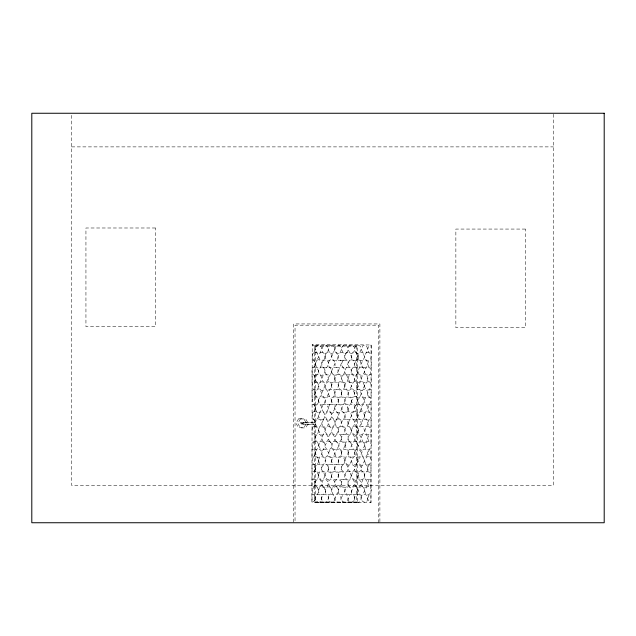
<?xml version="1.0" encoding="UTF-8"?>
<svg xmlns="http://www.w3.org/2000/svg" width="636" height="636" viewBox="0 0 636 636"><rect width="100%" height="100%" fill="white"/><g stroke="black" fill="none" stroke-linecap="round" stroke-linejoin="round"><path stroke-width="0.48" stroke-dasharray="3.18 2.39" d="M318.541 400.887C318.827 404.544 314.844 406.173 312.149 404.051M318.612 400.887C318.024 397.301 323.247 394.9 324.654 398.788C326.809 403.033 321.156 405.267 321.641 409.393C316.275 420.571 311.378 399.289 320.806 405.339C322.19 407.763 321.625 413.225 325.902 412.367C329.464 410.451 327.604 405.196 331.197 402.986C330.879 399.853 333.98 394.272 337.263 397.913C340.435 401.833 335.212 404.655 334.949 408.304M325.06 356.502L324.622 358.601L323.438 360.143M325.131 356.502L325.56 354.403L327.866 351.366L329.321 346.286L330.768 345.205L332.445 345.205L334.409 347.161L335.387 351.366L338.074 355.413L337.748 358.601L336.563 360.143M318.596 430.58C317.078 441.209 306.846 428.529 315.361 426.382C319.487 427.273 320.639 442.64 325.139 430.58M318.668 430.58C318.302 422.916 327.262 430.572 328.184 424.236C326.952 418.742 335.164 417.001 334.838 423.155M315.281 468.398C315.011 472.007 309.827 474.758 312.999 478.654C315.066 481.532 318.962 478.63 318.525 475.68M315.21 468.247L315.639 466.148L316.823 464.606M318.628 460.742L318.191 462.841L317.006 464.383M318.7 460.742C318.072 455.503 325.799 455.503 325.171 460.742M318.596 475.68C318.35 467.293 329.853 476.897 328.112 467.158C326.22 459.709 318.064 468.223 323.374 471.888M325.211 430.58C324.591 425.341 332.31 425.341 331.69 430.58M331.475 371.146C331.658 376.846 326.435 374.214 323.446 374.882C321.832 378.897 319.407 382.713 318.398 387.006C317.921 391.697 311.37 390.281 312.038 385.917C311.839 380.201 317.125 382.848 320.139 382.156M331.579 371.146C333.113 367.489 334.91 363.872 336.563 360.23M334.838 349.259C333.32 352.893 331.698 356.589 329.981 360.143C325.568 362.488 325.179 356.128 324.114 353.529C320.592 351.724 323.064 345.571 318.517 345.062C314.319 345.412 316.299 350.746 313.683 352.726M334.949 349.259L335.895 346.286L338.185 345.062L340.475 346.286L341.421 349.259L340.475 352.233L338.185 353.465L334.941 352.296L331.602 353.465L328.367 352.296L325.06 353.465L321.824 352.296L318.517 353.465L315.329 352.272L312.069 353.29M325.068 475.68C318.986 490.03 319.972 465.552 312.045 472.604L312.045 464.193C316.649 464.574 313.818 470.934 317.61 472.31C321.331 473.176 322.818 467.698 320.735 465.274C318.564 462.133 314.073 467.309 312.586 462.841C311.282 460.345 312.928 455.837 316.227 456.688C320.011 458.095 317.34 464.534 321.935 464.948C326.522 464.534 323.859 458.095 327.643 456.688C337.326 456.72 327.278 472.294 325.242 460.742M325.139 475.68C324.901 468.66 334.337 472.278 331.181 477.779C326.991 483.71 324.869 475.028 323.454 472.039M334.838 408.304C329.321 422.121 329.504 400.736 323.446 404.663M344.823 385.917C342.073 398.454 332.731 379.628 343.209 382.276M344.935 385.917C344.68 383.444 347.391 380.495 349.784 382.276M334.767 498.322C335.395 503.561 327.667 503.561 328.295 498.322C327.93 492.24 336.245 493.814 334.989 499.403C344.418 511.972 341.365 483.066 334.878 498.322M348.075 378.515C348.329 380.996 345.618 383.945 343.217 382.156M348.178 378.515C350.937 365.978 360.278 384.812 349.8 382.156M345.03 445.653C338.543 460.901 335.482 431.995 344.919 444.564C350.038 462.913 352.718 429.729 358.148 445.653M345.133 445.653C345.07 437.274 355.898 446.854 354.832 437.131C358.561 429.006 361.407 438.435 362.886 441.861M348.075 423.155C348.663 426.732 343.432 429.141 342.033 425.253C339.696 420.992 345.912 418.806 344.76 414.664C340.363 404.226 333.964 422.519 343.249 419.386M348.178 423.155C349.728 419.458 351.47 415.753 353.139 412.112C356.78 409.902 358.45 415.133 358.497 417.852C360.048 422.423 364.563 416.954 366.789 420.181C368.308 422.479 367.298 427.026 371.05 427.352L371.05 418.949C366.455 419.363 369.126 425.802 365.342 427.209C362.377 426.223 357.885 425.969 358.116 430.58M344.943 460.742L344.513 462.841L343.329 464.383M345.054 460.742C344.386 456.378 350.937 454.963 351.414 459.653C350.818 464.534 355.23 465.632 358.728 464.185C368.188 472.874 348.83 475.8 356.271 464.606M351.438 400.887C352.066 406.126 344.338 406.126 344.966 400.887C344.585 394.813 352.948 396.371 351.621 401.976C361.057 414.545 357.996 385.639 351.509 400.887M357.957 356.502C357.694 360.135 352.503 362.949 355.675 366.845C358.728 369.381 357.265 374.087 360.763 376.417C360.938 379.159 362.417 384.351 366.121 382.156C368.769 380.137 366.821 374.699 371.05 374.318L371.05 382.721C366.4 381.846 368.769 375.351 364.873 373.245C364.42 368.61 360.962 365.454 360.246 360.898C357.607 359.181 358.521 355.834 357.011 353.529C355.293 352.344 354.387 350.221 354.832 348.17C355.317 343.48 361.86 344.895 361.2 349.259C362.902 352.893 364.5 356.518 366.193 360.143C370.001 362.488 372.569 356.144 370.096 353.529C366.757 351.636 368.483 343.066 362.886 345.618C361.216 349.204 359.579 352.869 358.028 356.502M351.501 430.58C349.983 441.209 339.743 428.529 348.258 426.382C355.286 431.653 357.281 416.572 349.8 419.514M351.573 430.58C352.05 423.33 359.531 426.995 358.545 432.687C361.892 438.156 365.501 431.144 365.605 427.615C369.071 423.663 373.157 430.604 370.184 433.553C365.295 437.783 364.897 429.443 362.965 426.947M351.422 475.68C346.898 488.917 339.378 466.872 352.185 472.31C361.646 463.612 342.287 460.695 349.728 471.888M351.493 475.68C353.163 467.222 358.863 473.263 358.99 478.654C362.894 482.891 366.885 474.528 362.894 472.039M358.044 430.58C355.079 440.414 351.454 431.319 349.88 426.947M357.965 475.68C355.007 485.507 351.382 476.42 349.808 472.039M358.036 475.68C357.79 467.293 369.301 476.897 367.56 467.158C365.66 459.709 357.504 468.223 362.814 471.888M364.539 415.753L364.102 417.852L362.918 419.386M364.611 415.753C364.364 408.733 373.801 412.351 370.645 417.852C365.088 424.904 365.43 413.352 362.138 411.691C359.213 410.864 357.75 414.481 357.885 416.834C357.178 419.474 353.831 421.088 354.832 424.236C358.561 432.361 361.407 422.94 362.886 419.514M367.664 498.322C367.624 506.161 357.631 500.548 362.146 495.349C368.236 490.499 366.312 502.082 370.979 502.52L370.979 494.116L368.689 495.349L367.735 498.322M313.715 352.837C310.296 355.055 312.713 362.607 316.951 360.119M323.446 360.23C321.426 363.339 321.212 367.226 318.564 370.057C317.507 373.976 322.508 375.701 321.935 379.605C328.232 390.671 326.912 371.066 333.224 374.882M346.453 352.901C349.872 350.682 347.455 343.13 343.217 345.618C338.956 349.236 344.275 352.869 344.831 356.502C344.291 360.167 338.956 363.895 343.217 367.513C346.215 368.165 351.438 365.334 351.287 371.146C351.47 376.862 346.215 374.207 343.217 374.882C338.63 378.921 345.173 382.713 345.046 387.006C351.223 399.694 352.368 370.605 357.949 385.917M346.556 352.861C343.146 355.079 345.555 362.631 349.792 360.143M323.478 419.386C325.409 416.898 325.799 408.55 330.688 412.78C333.169 415.395 330.593 421.732 326.785 419.386C324.853 416.898 324.463 408.55 319.574 412.78C318.962 416.572 317.022 422.415 312.125 418.838M323.446 419.514C321.983 423.711 318.08 432.973 315.281 423.155M336.603 419.386C343.853 406.396 323.565 412.867 334.981 419.951C346.755 414.123 339.044 436.582 334.949 423.155M336.563 419.514C334.623 422.002 334.194 430.349 329.321 426.12C328.518 422.455 326.84 416.54 321.856 419.951C316.879 419.609 320.258 410.633 314.55 411.691C309.215 414.624 314.502 419.442 315.361 423.043M343.146 464.606C336.929 470.465 348.902 477.008 347.892 467.158C346.628 460.559 335.911 469.225 338.909 458.643C345.547 450.606 343.368 466.371 349.124 464.805C351.923 461.951 354.379 449.819 358.068 460.742M356.454 464.383C358.028 460.003 361.646 450.916 364.611 460.742M314.701 502.71L315.543 502.019L356.414 502.019L357.48 502.71L357.48 345.459L314.701 345.459L314.701 502.71L357.48 502.71M314.701 345.459L315.543 346.151L356.414 346.151L357.48 345.459M316.903 360.23C319.296 358.45 322.007 361.399 321.752 363.872C321.633 366.837 325.163 368.165 324.924 371.146C324.773 374.222 328.566 375.431 328.295 378.515C328.335 380.646 330.02 383.325 332.445 382.578C335.736 380.916 335.458 369.365 340.991 376.417C344.148 381.918 334.703 385.535 334.949 378.515M343.217 360.143L340.761 360.556L338.797 358.601L338.471 355.413L339.982 352.861L341.596 352.296L344.839 353.465L348.178 352.296L351.414 353.465L354.721 352.296L357.957 353.465L361.264 352.296L364.507 353.465L367.807 352.296L371.05 353.465L371.05 345.062C368.411 345.213 367.751 348.202 367.632 350.349C366.877 352.972 363.856 354.435 364.388 357.591C361.836 362.393 359.332 367.099 357.718 372.227C356.597 378.396 348.933 373.586 351.788 369.039C356.073 367.123 355.27 357.774 349.8 360.23M343.217 360.23C355.437 359.205 340.435 370.899 346.429 374.779M356.335 360.143C350.826 362.496 350.229 353.536 354.22 351.366C357.074 346.819 349.41 342.009 348.29 348.17C348.17 353.203 355.047 357.106 348.615 361.773C346.827 369.548 351.756 367.266 356.208 367.505M356.343 360.23L357.957 359.674L359.579 360.23M320.194 382.276C322.595 380.495 325.306 383.444 325.052 385.917M323.47 404.528C317.785 407.175 319.797 398.327 316.14 396.824C312.03 395.934 310.726 402.437 313.683 404.528M330.012 404.528C319.534 407.175 328.868 388.35 331.626 400.887M329.989 404.663C336.38 401.594 333.137 413.638 339.02 412.367C343.408 410.88 341.214 402.016 336.563 404.663M336.587 404.528C334.194 406.309 331.483 403.359 331.738 400.887M369.452 404.528C367.052 406.309 364.341 403.359 364.595 400.887M369.429 404.663L371.05 404.106L371.05 412.51C366.098 412.16 369.333 403.2 363.665 404.25C359.897 405.681 362.456 413.313 357.122 412.367C353.25 410.943 354.316 403.296 358.799 404.25C362.568 405.681 360.008 413.313 365.342 412.367C368.276 409.393 368.983 404.536 371.074 400.887C371.456 394.813 363.092 396.371 364.42 401.976C354.983 414.545 358.044 385.639 364.523 400.887M343.217 419.514C348.313 417.033 347.463 424.562 349.8 426.788M349.832 419.386C344.76 422.24 342.931 411.874 348.218 411.548C353.107 411.89 350.253 422.232 356.375 419.386M356.343 419.514C361.471 417.025 360.525 424.57 362.886 426.788M312.045 368.077C316.601 366.781 314.963 360.326 318.453 357.567C319.391 353.314 321.84 349.617 323.446 345.618C327.906 343.281 328.144 349.625 329.321 352.233C332.827 354.069 330.545 361.407 335.784 360.556C350.158 357.551 331.531 373.459 341.468 375.343C345.412 374.938 345.793 368.483 342.303 367.083C339.354 368.165 334.751 368.642 334.949 363.872M312.149 412.462C315.766 412.08 316.394 406.627 313.763 404.615M312.125 427.249C316.998 426.883 313.643 419.315 318.517 418.949C322.754 419.339 320.79 424.776 323.446 426.788M312.236 442.354C316.521 441.964 316.521 434.34 312.236 433.951M71.637 146.884L553.344 146.884M315.122 502.368L356.947 502.368M312.069 344.887L314.359 346.111L315.305 349.085M312.045 359.674C316.585 360.898 314.931 367.266 318.27 370.057C319.367 373.881 315.194 376.917 312.03 374.342L312.03 382.753C316.951 382.411 313.969 372.028 320.139 374.882M359.65 360.143C362.123 361.765 365.867 357.615 367.306 361.773C367.902 364.094 367.862 367.839 371.05 368.077L371.05 359.674C366.392 360.501 368.761 366.988 364.873 369.039C364.825 371.758 363.156 376.989 359.515 374.779M362.751 367.505C360.628 365.628 358.473 369.389 356.343 367.513M362.886 367.513C366.455 367.95 371.845 365.398 370.804 372.227C370.033 377.975 364.635 372.529 362.218 375.55C361.598 378.5 359.777 385.44 355.675 381.489C353.195 378.873 355.77 372.537 359.579 374.882M323.311 367.505C321.18 365.628 319.026 369.389 316.903 367.513M323.446 367.513C325.926 369.158 329.559 364.81 331.038 369.039C330.633 372.998 334.544 374.93 334.838 378.515M333.2 374.779C337.438 377.275 339.847 369.723 336.436 367.505C333.733 366.28 329.241 370.128 328.478 364.961C328.852 358.243 324.018 360.588 320.202 360.143C318.58 356.478 316.895 352.885 315.281 349.259M316.768 367.505C312.53 365.016 310.114 372.561 313.532 374.779M320.075 374.779C322.023 376.305 324.567 374.373 324.821 372.227C324.233 368.991 327.437 367.624 328.184 364.961C326.952 359.467 335.164 357.726 334.838 363.872M346.453 374.882C348.154 378.492 349.88 382.228 351.406 385.917M313.643 374.906C316.092 376.671 314.454 380.4 316.903 382.156M316.887 382.276L318.072 383.818L318.509 385.917M363.077 442.012L364.261 443.554L364.69 445.653M349.8 441.861C346.843 439.77 348.146 433.267 352.257 434.165C356.057 435.596 353.473 443.228 358.799 442.282C362.568 440.867 359.904 434.436 364.507 434.022C369.341 434.412 366.209 442.028 371.05 442.425L371.05 434.022C365.287 435.779 369.906 445.494 360.62 441.591C357.83 444.445 355.373 456.576 351.676 445.653M349.991 442.012L351.175 443.554L351.605 445.653M323.525 426.947C326.101 429.046 324.432 435.533 329.289 434.642C332.898 433.275 330.585 427.893 334.194 426.525C343.877 426.557 333.836 442.131 331.793 430.58M336.563 441.861C333.153 439.643 335.57 432.09 339.807 434.579C343.512 437.059 340.324 444.922 335.975 441.591C331.499 440.645 330.426 448.293 334.298 449.716C338.408 450.606 339.719 444.103 336.754 442.012M329.989 441.861C327.651 439.635 328.55 432.098 323.446 434.579C320.87 436.686 322.539 443.173 317.682 442.282C314.494 440.923 314.494 435.517 317.682 434.165C322.539 433.267 320.87 439.762 323.446 441.861M330.179 442.012C335.864 446.742 326.085 454.621 325.322 445.653M323.637 442.012L324.821 443.554L325.25 445.653M363.005 487.112L364.19 488.647L364.619 490.746M362.814 486.953C360.882 484.457 360.493 476.118 355.596 480.347C354.888 483.98 353.147 489.855 348.297 486.548C336.881 493.631 357.162 500.103 349.919 487.112M349.728 486.953C347.097 484.942 347.725 479.496 351.342 479.115C355.572 479.496 353.624 484.934 356.271 486.953C362.393 491.135 361.964 469.36 367.664 483.32M336.492 486.953C329.05 475.76 348.409 478.685 338.948 487.375C334.767 485.348 330.966 487.868 331.292 492.852C329.885 496.74 324.662 494.331 325.25 490.746M336.683 487.112C342.367 491.835 332.588 499.713 331.833 490.746M329.917 486.953C328.494 483.964 326.371 475.283 322.19 481.214C323.168 486.906 315.687 490.571 315.21 483.32M330.108 487.112L331.292 488.647L331.722 490.746M323.374 486.953C320.798 484.855 322.468 478.367 317.61 479.258C313.826 480.625 316.649 486.985 312.045 487.359L312.045 478.956L314.335 480.18L315.281 483.153M323.557 487.112L324.742 488.647L325.179 490.746M302.219 423.266L301.718 422.407L300.709 422.407L300.208 423.266L300.709 424.125L301.718 424.125L302.561 422.566L303.563 422.566L304.072 423.425L303.563 424.284L302.561 424.284L302.052 423.425M364.563 385.917C366.082 396.546 376.313 383.866 367.799 381.711C363.681 382.602 362.528 397.977 358.02 385.917M364.492 385.917C359.205 370.319 356.764 401.523 351.477 385.917M364.77 445.653C366.28 456.282 376.52 443.602 368.005 441.448C363.879 442.338 362.727 457.713 358.219 445.653M367.735 483.32L368.689 486.286L370.979 487.518L370.979 479.115C366.137 479.504 369.27 487.128 364.428 487.518C359.586 484.211 357.845 490.086 357.13 493.719C346.389 499.506 354.355 477.207 358.076 490.746M364.682 460.742C366.201 471.371 376.433 458.691 367.918 456.545C363.8 457.435 362.647 472.802 358.14 460.742M364.69 490.746C366.209 501.375 376.44 488.694 367.926 486.548C363.808 487.438 362.655 502.806 358.148 490.746M348.178 408.304C347.558 413.543 355.278 413.543 354.65 408.304C355.023 402.23 346.7 403.796 347.964 409.393C338.527 421.962 341.588 393.056 348.075 408.304M348.107 498.322C348.154 506.161 358.148 500.548 353.632 495.349C347.184 490.149 349.673 503.64 343.925 502.376L311.894 502.003L312.236 344.259L371.265 344.99L370.931 502.726L343.925 502.376C336.794 498.688 346.89 488.535 348.003 498.322M334.949 453.222C335.705 462.189 345.483 454.311 339.807 449.58C333.344 446.194 335.975 461.728 329.321 456.195C328.995 449.795 322.627 444.969 321.641 454.311C316.211 464.081 316.338 449.604 312.045 449.024L312.045 457.427C316.927 457.038 313.643 449.406 318.517 449.024C322.754 449.406 320.79 454.851 323.446 456.863C329.48 460.79 329.329 439.412 334.838 453.222M325.123 385.917C326.642 396.546 336.873 383.866 328.359 381.711C324.241 382.602 323.088 397.977 318.58 385.917M318.779 445.653C324.527 459.796 324.034 436.86 330.768 442.282C340.451 442.251 330.41 426.669 328.367 438.22C328.446 442.759 324.153 442.616 321.18 441.591C317.547 442.958 319.94 448.348 316.307 449.716C306.624 449.684 316.672 434.102 318.708 445.653M553.344 114.242L553.344 485.451L71.637 485.451L71.637 114.242M379.891 521.759L379.891 323.939L293.737 323.939L293.737 522.744M378.619 522.744L378.619 325.195L295.04 325.195L295.04 522.744M356.414 346.151L356.414 502.019M315.543 346.151L315.543 502.019M315.392 392.309L314.319 396.315L312.03 397.548L312.03 389.137C316.315 389.526 314.224 395.004 316.903 397.039C320.536 399.241 322.206 394.01 322.261 391.299C329.273 382.419 326.904 402.779 333.892 396.371C335.697 394.074 334.878 389.51 331.602 389.192C327.381 389.582 329.329 395.012 326.681 397.039C320.361 400.847 321.689 381.242 315.392 392.309M312.276 489.664C311.974 493.798 319.089 500.047 312.045 502.249L312.045 493.846C322.508 500.254 318.167 478.63 312.276 489.664M315.321 497.233C313.596 501.804 320.806 504.857 321.57 499.403C323.287 494.832 316.084 491.779 315.321 497.233M318.819 489.664C317.062 496.096 326.673 496.287 325.362 489.664C326.173 483.336 333.844 490.73 334.655 484.401C336.412 477.97 326.801 477.779 328.112 484.401C327.302 490.73 319.63 483.336 318.819 489.664M331.809 384.828C330.092 389.399 337.295 392.46 338.066 387.006C339.783 382.435 332.58 379.382 331.809 384.828M321.864 497.233C320.147 501.804 327.349 504.857 328.112 499.403C329.83 494.832 322.627 491.779 321.864 497.233M335.061 392.309C333.344 396.88 340.546 399.933 341.309 394.487C343.027 389.916 335.824 386.855 335.061 392.309M328.407 467.158C326.689 471.729 333.892 474.782 334.655 469.336C336.38 464.765 329.17 461.704 328.407 467.158M331.928 459.653C330.211 464.232 337.414 467.285 338.185 461.831C339.902 457.26 332.7 454.207 331.928 459.653M338.495 399.798C336.778 404.369 343.981 407.422 344.752 401.976C346.469 397.405 339.266 394.352 338.495 399.798M331.833 474.591C330.108 479.162 337.319 482.215 338.082 476.769C339.799 472.19 332.596 469.137 331.833 474.591M341.715 392.309C339.99 396.88 347.192 399.933 347.964 394.487C349.681 389.916 342.478 386.855 341.715 392.309M338.559 429.499C336.834 434.07 344.044 437.123 344.807 431.669C346.525 427.098 339.322 424.045 338.559 429.499M334.989 467.158C333.264 471.729 340.475 474.782 341.238 469.336C342.955 464.765 335.752 461.704 334.989 467.158M341.715 437.131C339.99 441.71 347.192 444.763 347.964 439.309C349.681 434.738 342.478 431.685 341.715 437.131M338.479 474.591C336.762 479.162 343.965 482.215 344.736 476.769C346.453 472.19 339.25 469.137 338.479 474.591M341.715 452.132C339.99 456.712 347.192 459.764 347.964 454.311C349.681 449.739 342.478 446.687 341.715 452.132M348.29 392.309C346.811 396.069 352.424 399.972 354.22 395.497C353.855 392.356 356.971 386.783 360.246 390.425C361.32 393.032 361.709 399.384 366.121 397.039C368.737 395.02 366.813 389.582 371.05 389.192L371.05 397.603C366.455 397.19 369.126 390.75 365.342 389.335C361.073 388.469 361.63 393.954 360.246 396.371C353.513 402.874 354.721 380.726 348.29 392.309M338.591 489.664C336.873 494.236 344.076 497.288 344.847 491.835C346.564 487.263 339.362 484.211 338.591 489.664M341.635 482.231C339.918 486.802 347.121 489.855 347.892 484.401C349.609 479.83 342.406 476.777 341.635 482.231M348.29 452.132C346.572 456.712 353.775 459.764 354.546 454.311C356.263 449.739 349.061 446.687 348.29 452.132M354.832 452.132C355.079 461.553 362.075 456.576 362.218 450.248C368.316 445.407 366.416 456.99 371.05 457.427L371.05 449.024C366.384 449.461 368.308 461.044 362.218 456.195C362.377 451.95 357.178 445.303 354.832 452.132M354.761 497.233C353.044 501.804 360.246 504.857 361.01 499.403C362.735 494.832 355.532 491.779 354.761 497.233M364.69 474.591C362.973 479.162 370.176 482.215 370.947 476.769C372.664 472.19 365.462 469.137 364.69 474.591M367.846 467.158C367.37 469.32 368.475 472.294 370.979 472.453L370.979 464.042L368.689 465.274L367.846 467.158M298.586 418.79L295.963 423.266L298.586 427.742L303.841 427.742L306.465 423.266L303.841 418.79L298.586 418.79M300.438 418.949L297.815 423.425L300.438 427.901L305.685 427.901L308.317 423.425L305.685 418.949L300.438 418.949M306.25 422.232L301.257 422.527L301.257 424.013L313.858 424.299L313.858 422.232L306.25 422.232M308.094 422.391L303.11 422.678L303.11 424.164L315.71 424.458L315.71 422.391L308.094 422.391M155.438 227.99L85.939 227.99L85.939 326.658L155.438 326.658L155.438 227.99M525.36 229.063L455.861 229.063L455.861 327.731L525.36 327.731L525.36 229.063"/><path stroke-width="0.95" d="M604.2 113.256L31.8 113.256L31.8 522.744L604.2 522.744L604.2 113.256"/></g></svg>
